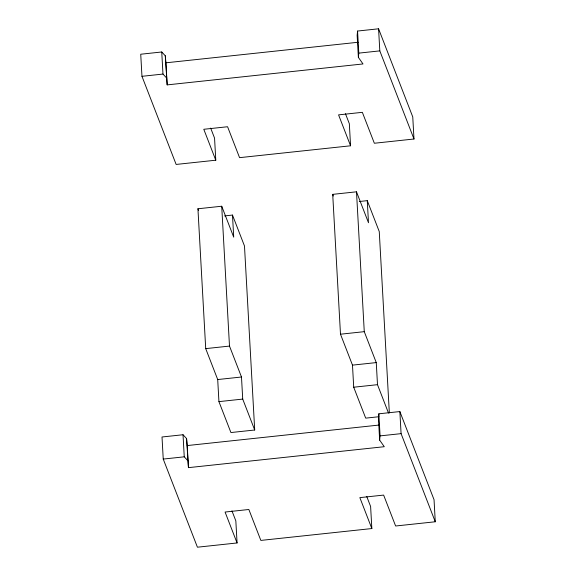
<?xml version="1.0" encoding="UTF-8"?>
<svg xmlns="http://www.w3.org/2000/svg" width="576" height="576" viewBox="0 0 576 576"><rect width="100%" height="100%" fill="white"/><g stroke="black" fill="none" stroke-linecap="round" stroke-linejoin="round"><path stroke-width="0.86" d="M215.784 160.207L203.789 129.283L227.578 126.742L239.566 157.658L350.561 145.793L338.566 114.869L362.354 112.327L374.35 143.251L413.986 139.01L412.762 116.928L378.576 28.8L357.566 31.046L357.142 35.28L358.373 57.362L362.995 63.95L167.17 84.888L165.283 55.793L161.741 51.984L140.731 54.23L141.962 76.313L176.141 164.441L215.784 160.207L214.56 138.125L210.665 128.095M358.373 57.362L358.798 53.129L357.566 31.046M237.067 542.959L225.072 512.042L248.854 509.494L260.849 540.418L371.844 528.552L359.849 497.628L383.63 495.086L395.626 526.003L435.269 521.77L434.038 499.687L399.859 411.559L378.85 413.806L378.425 418.032L379.649 440.114L384.271 446.71L188.446 467.647L186.566 438.552L183.024 434.743L162.014 436.99L163.238 459.072L197.424 547.2L237.067 542.959L235.836 520.877L231.948 510.847M379.649 440.114L380.074 435.888L378.85 413.806M167.17 84.888L165.938 62.806L358.186 42.25M141.962 76.313L162.972 74.066L166.514 77.875M358.798 53.129L379.807 50.882L413.986 139.01M232.488 215.064L244.483 245.988L254.707 430.006L230.926 432.547L218.93 401.63L217.706 379.548L205.711 348.624L197.935 208.771L221.717 206.23L233.712 237.146L232.488 215.064L224.561 215.914M378.914 416.729L365.702 418.14L353.707 387.216L352.483 365.134L340.488 334.21L332.712 194.357L356.494 191.815L368.489 222.739L367.265 200.657L359.338 201.506M205.711 348.624L229.493 346.082L241.488 377.006L242.719 399.082L254.707 430.006M340.488 334.21L364.27 331.668L376.265 362.592L377.496 384.674L388.512 413.086M217.706 379.548L241.488 377.006M352.483 365.134L376.265 362.592M218.93 401.63L242.719 399.082M353.707 387.216L377.496 384.674M188.446 467.647L187.222 445.565L379.469 425.009M163.238 459.072L184.248 456.826L187.79 460.634M380.074 435.888L401.083 433.642L435.269 521.77M345.442 113.681L349.337 123.71L350.561 145.793M367.265 200.657L379.26 231.581L389.34 412.906M332.712 194.357L333.36 196.027M366.725 496.44L370.613 506.47L371.844 528.552M197.935 208.771L198.583 210.442M165.283 55.793L165.938 62.806M186.566 438.552L187.222 445.565M378.576 28.8L379.807 50.882M399.859 411.559L401.083 433.642M356.494 191.815L364.27 331.668M221.717 206.23L229.493 346.082M161.741 51.984L162.972 74.066M183.024 434.743L184.248 456.826"/></g></svg>
